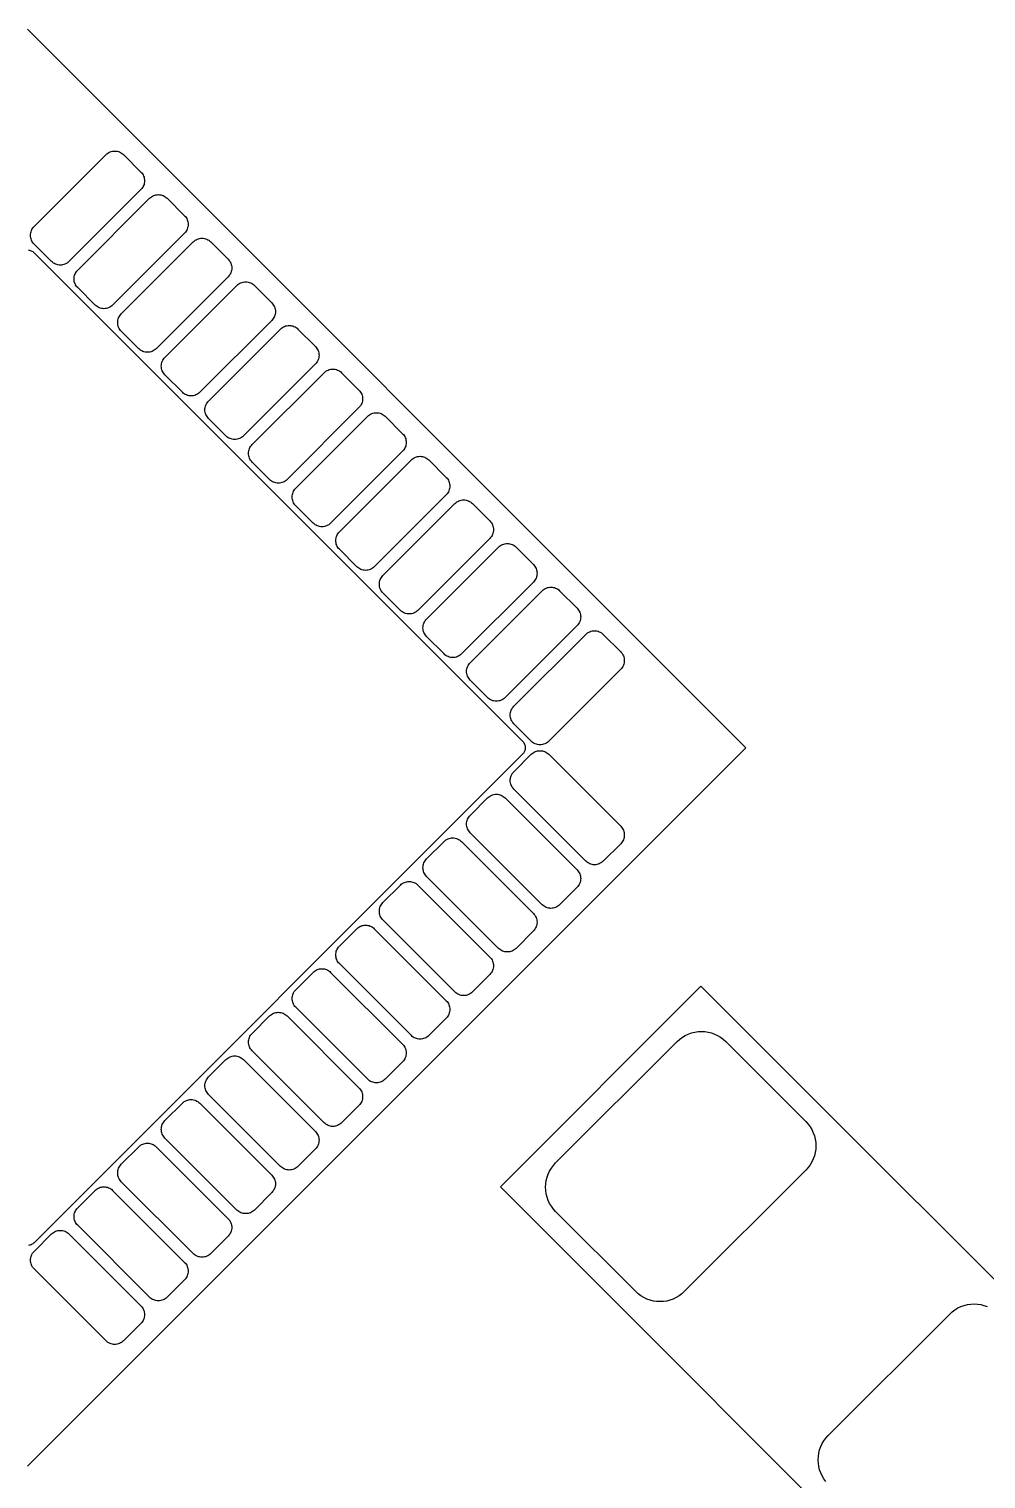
# Model space of a CAD drawing. Extents: x 0 to 143, y 0 to 190.
# Drawn here: x 75.89 to 83.64, y 136.24 to 148 of the extents above; entities that cross this region are included whole.
import ezdxf

# ---------------------------------------------------------------- set-up
doc = ezdxf.new("R2010")
doc.units = 0

msp = doc.modelspace()

# ---------------------------------------------------------------- linework, layer by layer
at = {"layer": 'Layer 1', "color": 7}
for points in [[(81.6991, 142.17102), (75.87488, 147.99778)], [(75.87488, 136.3468), (81.6991, 142.17102)], [(79.70774, 138.61248), (81.33334, 140.23808)], [(81.33334, 140.23808), (84.84108, 136.73288)], [(83.21294, 135.10474), (79.70774, 138.61248)]]:
    msp.add_lwpolyline(points, dxfattribs=at)
at = {"layer": 'Layer 1', "color": 16}
for points in [[(76.591922, 147.008196), (76.601574, 147.006672), (76.611226, 147.004386), (76.62037, 147.001084), (76.62926, 146.996766), (76.637642, 146.991686), (76.645516, 146.985844), (76.652882, 146.97924), (76.79436, 146.838016), (76.80071, 146.83065), (76.806552, 146.822776), (76.811632, 146.814394), (76.81595, 146.805504), (76.819252, 146.796106), (76.821538, 146.786708), (76.823062, 146.777056), (76.82357, 146.76715), (76.823062, 146.757498), (76.821538, 146.747592), (76.819252, 146.738194), (76.81595, 146.72905), (76.811632, 146.72016), (76.806552, 146.711524), (76.80071, 146.70365), (76.79436, 146.696538), (76.210922, 146.1131), (76.203556, 146.106496), (76.195682, 146.100654), (76.1873, 146.095574), (76.17841, 146.09151), (76.169266, 146.088208), (76.159614, 146.085668), (76.149962, 146.084398), (76.140056, 146.08389), (76.130404, 146.084398), (76.120752, 146.085668), (76.1111, 146.088208), (76.101956, 146.09151), (76.093066, 146.095574), (76.084684, 146.100654), (76.07681, 146.106496), (76.069444, 146.1131), (75.927966, 146.254578), (75.921362, 146.26169), (75.91552, 146.269818), (75.91044, 146.2782), (75.906376, 146.28709), (75.903074, 146.296234), (75.900788, 146.305632), (75.899264, 146.315538), (75.898756, 146.32519), (75.899264, 146.335096), (75.900788, 146.344748), (75.903074, 146.3544), (75.906376, 146.363544), (75.91044, 146.372434), (75.91552, 146.380816), (75.921362, 146.38869), (75.927966, 146.396056), (76.511404, 146.97924), (76.51877, 146.985844), (76.526644, 146.991686), (76.535026, 146.996766), (76.543916, 147.001084), (76.55306, 147.004386), (76.562712, 147.006672), (76.572364, 147.008196), (76.582016, 147.008704), (76.591922, 147.008196)], [(76.94549, 146.654628), (76.955142, 146.653104), (76.964794, 146.650818), (76.973938, 146.647516), (76.982828, 146.643198), (76.99121, 146.638118), (76.999084, 146.632276), (77.00645, 146.625672), (77.147674, 146.484448), (77.154278, 146.477082), (77.16012, 146.469208), (77.1652, 146.460826), (77.169518, 146.451936), (77.17282, 146.442792), (77.175106, 146.43314), (77.17663, 146.423488), (77.177138, 146.413582), (77.17663, 146.40393), (77.175106, 146.394024), (77.17282, 146.384626), (77.169518, 146.375482), (77.1652, 146.366592), (77.16012, 146.35821), (77.154278, 146.350082), (77.147674, 146.34297), (76.56449, 145.759532), (76.557124, 145.752928), (76.54925, 145.747086), (76.540868, 145.742006), (76.531978, 145.737942), (76.522834, 145.73464), (76.513182, 145.7321), (76.50353, 145.73083), (76.493624, 145.730322), (76.483972, 145.73083), (76.47432, 145.7321), (76.464668, 145.73464), (76.455524, 145.737942), (76.446634, 145.742006), (76.438252, 145.747086), (76.430378, 145.752928), (76.423012, 145.759532), (76.281534, 145.90101), (76.27493, 145.908376), (76.269088, 145.91625), (76.264008, 145.924632), (76.259944, 145.933522), (76.256642, 145.942666), (76.254102, 145.952064), (76.252832, 145.96197), (76.252324, 145.971622), (76.252832, 145.981528), (76.254102, 145.99118), (76.256642, 146.000832), (76.259944, 146.009976), (76.264008, 146.018866), (76.269088, 146.027248), (76.27493, 146.035122), (76.281534, 146.042488), (76.864972, 146.625672), (76.872338, 146.632276), (76.880212, 146.638118), (76.888594, 146.643198), (76.897484, 146.647516), (76.906628, 146.650818), (76.916026, 146.653104), (76.925932, 146.654628), (76.935584, 146.655136), (76.94549, 146.654628)], [(77.299058, 146.30106), (77.30871, 146.299536), (77.318362, 146.29725), (77.327506, 146.293948), (77.336396, 146.28963), (77.344778, 146.28455), (77.352652, 146.278708), (77.360018, 146.272104), (77.501242, 146.13088), (77.507846, 146.123514), (77.513688, 146.11564), (77.518768, 146.107258), (77.523086, 146.098368), (77.526388, 146.089224), (77.528674, 146.079572), (77.530198, 146.06992), (77.530706, 146.060014), (77.530198, 146.050362), (77.528674, 146.040456), (77.526388, 146.031058), (77.523086, 146.021914), (77.518768, 146.013024), (77.513688, 146.004642), (77.507846, 145.996768), (77.501242, 145.989402), (76.918058, 145.405964), (76.910692, 145.39936), (76.902818, 145.393518), (76.894436, 145.388438), (76.885546, 145.384374), (76.876402, 145.381072), (76.86675, 145.378532), (76.857098, 145.377262), (76.847192, 145.376754), (76.83754, 145.377262), (76.827888, 145.378532), (76.818236, 145.381072), (76.809092, 145.384374), (76.800202, 145.388438), (76.79182, 145.393518), (76.783946, 145.39936), (76.77658, 145.405964), (76.635102, 145.547442), (76.628498, 145.554808), (76.622656, 145.562682), (76.617576, 145.571064), (76.613512, 145.579954), (76.61021, 145.589098), (76.60767, 145.59875), (76.6064, 145.608402), (76.605892, 145.618054), (76.6064, 145.62796), (76.60767, 145.637612), (76.61021, 145.647264), (76.613512, 145.656408), (76.617576, 145.665298), (76.622656, 145.67368), (76.628498, 145.681554), (76.635102, 145.68892), (77.21854, 146.272104), (77.225652, 146.278708), (77.23378, 146.28455), (77.242162, 146.28963), (77.251052, 146.293948), (77.260196, 146.29725), (77.269594, 146.299536), (77.2795, 146.30106), (77.289152, 146.301568), (77.299058, 146.30106)], [(77.652626, 145.947492), (77.662278, 145.945968), (77.671676, 145.943682), (77.681074, 145.94038), (77.689964, 145.936062), (77.698346, 145.930982), (77.70622, 145.92514), (77.713586, 145.91879), (77.85481, 145.777312), (77.861414, 145.769946), (77.867256, 145.762072), (77.872336, 145.75369), (77.876654, 145.7448), (77.879956, 145.735656), (77.882242, 145.726004), (77.883766, 145.716352), (77.884274, 145.706446), (77.883766, 145.696794), (77.882242, 145.687142), (77.879956, 145.67749), (77.876654, 145.668346), (77.872336, 145.659456), (77.867256, 145.651074), (77.861414, 145.6432), (77.85481, 145.635834), (77.271626, 145.052396), (77.26426, 145.045792), (77.256386, 145.03995), (77.248004, 145.03487), (77.239114, 145.030806), (77.22997, 145.027504), (77.220318, 145.025218), (77.210666, 145.023694), (77.20076, 145.023186), (77.191108, 145.023694), (77.181202, 145.025218), (77.171804, 145.027504), (77.16266, 145.030806), (77.15377, 145.03487), (77.145388, 145.03995), (77.13726, 145.045792), (77.130148, 145.052396), (76.98867, 145.193874), (76.982066, 145.20124), (76.976224, 145.209114), (76.971144, 145.217496), (76.96708, 145.226386), (76.963778, 145.23553), (76.961238, 145.245182), (76.959968, 145.254834), (76.95946, 145.264486), (76.959968, 145.274392), (76.961238, 145.284044), (76.963778, 145.293696), (76.96708, 145.30284), (76.971144, 145.31173), (76.976224, 145.320112), (76.982066, 145.327986), (76.98867, 145.335352), (77.572108, 145.91879), (77.57922, 145.92514), (77.587094, 145.930982), (77.59573, 145.936062), (77.60462, 145.94038), (77.613764, 145.943682), (77.623162, 145.945968), (77.633068, 145.947492), (77.64272, 145.948), (77.652626, 145.947492)], [(78.006194, 145.593924), (78.015846, 145.5924), (78.025244, 145.590114), (78.034642, 145.586812), (78.043532, 145.582494), (78.051914, 145.577668), (78.059788, 145.571826), (78.067154, 145.565222), (78.208378, 145.423744), (78.214982, 145.416378), (78.220824, 145.408504), (78.225904, 145.400122), (78.230222, 145.391232), (78.233524, 145.382088), (78.23581, 145.372436), (78.237334, 145.362784), (78.237842, 145.352878), (78.237334, 145.343226), (78.23581, 145.333574), (78.233524, 145.323922), (78.230222, 145.314778), (78.225904, 145.305888), (78.220824, 145.297506), (78.214982, 145.289632), (78.208378, 145.282266), (77.625194, 144.698828), (77.617828, 144.692224), (77.609954, 144.686382), (77.601572, 144.681302), (77.592682, 144.677238), (77.583284, 144.673936), (77.573886, 144.67165), (77.564234, 144.670126), (77.554328, 144.669618), (77.544676, 144.670126), (77.53477, 144.67165), (77.525372, 144.673936), (77.516228, 144.677238), (77.507338, 144.681302), (77.498702, 144.686382), (77.490828, 144.692224), (77.483716, 144.698828), (77.342238, 144.840306), (77.335634, 144.847672), (77.329792, 144.855546), (77.324712, 144.863928), (77.320648, 144.872818), (77.317346, 144.881962), (77.314806, 144.891614), (77.313536, 144.901266), (77.313028, 144.910918), (77.313536, 144.920824), (77.314806, 144.930476), (77.317346, 144.940128), (77.320648, 144.949272), (77.324712, 144.958162), (77.329792, 144.966544), (77.335634, 144.974418), (77.342238, 144.981784), (77.925676, 145.565222), (77.932788, 145.571826), (77.940662, 145.577668), (77.949298, 145.582494), (77.957934, 145.586812), (77.967332, 145.590114), (77.97673, 145.5924), (77.986636, 145.593924), (77.996288, 145.594432), (78.006194, 145.593924)], [(78.359762, 145.240356), (78.369414, 145.238832), (78.378812, 145.236546), (78.38821, 145.233244), (78.3971, 145.228926), (78.405482, 145.2241), (78.413356, 145.218258), (78.420468, 145.211654), (78.561946, 145.070176), (78.56855, 145.06281), (78.574392, 145.054936), (78.579472, 145.046554), (78.58379, 145.037664), (78.587092, 145.02852), (78.589378, 145.018868), (78.590902, 145.009216), (78.59141, 144.99931), (78.590902, 144.989658), (78.589378, 144.980006), (78.587092, 144.970354), (78.58379, 144.96121), (78.579472, 144.95232), (78.574392, 144.943938), (78.56855, 144.936064), (78.561946, 144.928698), (77.978762, 144.34526), (77.971396, 144.338656), (77.963522, 144.332814), (77.95514, 144.327988), (77.94625, 144.32367), (77.936852, 144.320368), (77.927454, 144.318082), (77.917802, 144.316558), (77.907896, 144.31605), (77.898244, 144.316558), (77.888338, 144.318082), (77.87894, 144.320368), (77.869542, 144.32367), (77.860906, 144.327988), (77.85227, 144.332814), (77.844396, 144.338656), (77.837284, 144.34526), (77.695806, 144.486738), (77.689202, 144.494104), (77.68336, 144.501978), (77.67828, 144.51036), (77.674216, 144.51925), (77.670914, 144.528394), (77.668374, 144.538046), (77.667104, 144.547698), (77.666596, 144.557604), (77.667104, 144.567256), (77.668374, 144.576908), (77.670914, 144.58656), (77.674216, 144.595704), (77.67828, 144.604594), (77.68336, 144.612976), (77.689202, 144.62085), (77.695806, 144.628216), (78.279244, 145.211654), (78.286356, 145.218258), (78.29423, 145.2241), (78.302612, 145.228926), (78.311502, 145.233244), (78.3209, 145.236546), (78.330298, 145.238832), (78.33995, 145.240356), (78.349856, 145.240864), (78.359762, 145.240356)], [(78.71333, 144.886788), (78.722982, 144.885264), (78.73238, 144.882978), (78.741778, 144.879676), (78.750668, 144.875612), (78.75905, 144.870532), (78.766924, 144.86469), (78.774036, 144.858086), (78.915514, 144.716608), (78.922118, 144.709242), (78.92796, 144.701368), (78.93304, 144.692986), (78.937358, 144.684096), (78.94066, 144.674952), (78.942946, 144.6653), (78.94447, 144.655648), (78.944724, 144.645996), (78.94447, 144.63609), (78.942946, 144.626438), (78.94066, 144.616786), (78.937358, 144.607642), (78.93304, 144.598752), (78.92796, 144.59037), (78.922118, 144.582496), (78.915514, 144.57513), (78.332076, 143.991692), (78.324964, 143.985088), (78.31709, 143.979246), (78.308708, 143.97442), (78.299818, 143.970102), (78.29042, 143.9668), (78.281022, 143.964514), (78.27137, 143.96299), (78.261464, 143.962482), (78.251558, 143.96299), (78.241906, 143.964514), (78.232508, 143.9668), (78.22311, 143.970102), (78.21422, 143.97442), (78.205838, 143.979246), (78.197964, 143.985088), (78.190852, 143.991692), (78.049374, 144.13317), (78.04277, 144.140536), (78.036928, 144.14841), (78.031848, 144.156792), (78.027784, 144.165682), (78.024482, 144.174826), (78.021942, 144.184478), (78.020672, 144.19413), (78.020164, 144.204036), (78.020672, 144.213688), (78.021942, 144.22334), (78.024482, 144.232992), (78.027784, 144.242136), (78.031848, 144.251026), (78.036928, 144.259408), (78.04277, 144.267282), (78.049374, 144.274648), (78.632812, 144.858086), (78.639924, 144.86469), (78.647798, 144.870532), (78.65618, 144.875612), (78.66507, 144.879676), (78.674468, 144.882978), (78.683866, 144.885264), (78.693518, 144.886788), (78.703424, 144.887296), (78.71333, 144.886788)], [(79.066898, 144.53322), (79.07655, 144.531696), (79.085948, 144.52941), (79.095346, 144.526108), (79.104236, 144.522044), (79.112618, 144.516964), (79.120492, 144.511122), (79.127604, 144.504518), (79.269082, 144.36304), (79.275686, 144.355674), (79.281528, 144.3478), (79.286608, 144.339418), (79.290672, 144.330528), (79.293974, 144.321384), (79.296514, 144.311732), (79.298038, 144.30208), (79.298292, 144.292428), (79.298038, 144.282522), (79.296514, 144.27287), (79.293974, 144.263218), (79.290672, 144.254074), (79.286608, 144.245184), (79.281528, 144.236802), (79.275686, 144.228928), (79.269082, 144.221562), (78.685644, 143.638124), (78.678532, 143.631774), (78.670658, 143.625932), (78.662276, 143.620852), (78.653386, 143.616534), (78.643988, 143.613232), (78.63459, 143.610946), (78.624938, 143.609422), (78.615032, 143.608914), (78.605126, 143.609422), (78.595474, 143.610946), (78.586076, 143.613232), (78.576678, 143.616534), (78.567788, 143.620852), (78.559406, 143.625932), (78.551532, 143.631774), (78.54442, 143.638124), (78.402942, 143.779602), (78.396338, 143.786968), (78.390496, 143.794842), (78.385416, 143.803224), (78.381352, 143.812114), (78.37805, 143.821258), (78.37551, 143.83091), (78.373986, 143.840562), (78.373732, 143.850468), (78.373986, 143.86012), (78.37551, 143.869772), (78.37805, 143.879424), (78.381352, 143.888568), (78.385416, 143.897458), (78.390496, 143.90584), (78.396338, 143.913714), (78.402942, 143.92108), (78.98638, 144.504518), (78.993492, 144.511122), (79.001366, 144.516964), (79.009748, 144.522044), (79.018638, 144.526108), (79.028036, 144.52941), (79.037434, 144.531696), (79.047086, 144.53322), (79.056992, 144.533728), (79.066898, 144.53322)], [(79.420212, 144.179652), (79.430118, 144.178382), (79.439516, 144.175842), (79.448914, 144.17254), (79.45755, 144.168476), (79.466186, 144.163396), (79.47406, 144.157554), (79.481172, 144.15095), (79.62265, 144.009472), (79.629254, 144.002106), (79.635096, 143.994232), (79.640176, 143.98585), (79.64424, 143.97696), (79.647542, 143.967816), (79.650082, 143.958164), (79.651352, 143.948512), (79.65186, 143.93886), (79.651352, 143.928954), (79.650082, 143.919302), (79.647542, 143.90965), (79.64424, 143.900506), (79.640176, 143.891616), (79.635096, 143.883234), (79.629254, 143.87536), (79.62265, 143.867994), (79.039212, 143.28481), (79.0321, 143.278206), (79.024226, 143.272364), (79.015844, 143.267284), (79.006954, 143.262966), (78.997556, 143.259664), (78.988158, 143.257378), (78.978506, 143.255854), (78.9686, 143.255346), (78.958694, 143.255854), (78.949042, 143.257378), (78.939644, 143.259664), (78.930246, 143.262966), (78.921356, 143.267284), (78.912974, 143.272364), (78.9051, 143.278206), (78.897988, 143.28481), (78.75651, 143.426034), (78.749906, 143.4334), (78.744064, 143.441274), (78.738984, 143.449656), (78.734666, 143.458546), (78.731364, 143.46769), (78.729078, 143.477342), (78.727554, 143.486994), (78.727046, 143.4969), (78.727554, 143.506552), (78.729078, 143.516458), (78.731364, 143.525856), (78.734666, 143.535), (78.738984, 143.54389), (78.744064, 143.552272), (78.749906, 143.560146), (78.75651, 143.567512), (79.339948, 144.15095), (79.34706, 144.157554), (79.354934, 144.163396), (79.363316, 144.168476), (79.372206, 144.17254), (79.381604, 144.175842), (79.391002, 144.178382), (79.400654, 144.179652), (79.41056, 144.18016), (79.420212, 144.179652)], [(79.77378, 143.826084), (79.783686, 143.824814), (79.793084, 143.822274), (79.802482, 143.818972), (79.811118, 143.814908), (79.819754, 143.809828), (79.827628, 143.803986), (79.83474, 143.797382), (79.976218, 143.655904), (79.982822, 143.648538), (79.988664, 143.640664), (79.993744, 143.632282), (79.997808, 143.623392), (80.00111, 143.614248), (80.00365, 143.60485), (80.00492, 143.594944), (80.005428, 143.585292), (80.00492, 143.575386), (80.00365, 143.565734), (80.00111, 143.556082), (79.997808, 143.546938), (79.993744, 143.538048), (79.988664, 143.529666), (79.982822, 143.521792), (79.976218, 143.514426), (79.39278, 142.931242), (79.385668, 142.924638), (79.377794, 142.918796), (79.369412, 142.913716), (79.360522, 142.909398), (79.351124, 142.906096), (79.341726, 142.90381), (79.332074, 142.902286), (79.322168, 142.901778), (79.312262, 142.902286), (79.30261, 142.90381), (79.293212, 142.906096), (79.283814, 142.909398), (79.274924, 142.913716), (79.266542, 142.918796), (79.258668, 142.924638), (79.251556, 142.931242), (79.110078, 143.072466), (79.103474, 143.079832), (79.097632, 143.087706), (79.092552, 143.096088), (79.088234, 143.104978), (79.084932, 143.114122), (79.082646, 143.123774), (79.081122, 143.133426), (79.080614, 143.143332), (79.081122, 143.152984), (79.082646, 143.16289), (79.084932, 143.172288), (79.088234, 143.181432), (79.092552, 143.190322), (79.097632, 143.198704), (79.103474, 143.206832), (79.110078, 143.213944), (79.693262, 143.797382), (79.700628, 143.803986), (79.708502, 143.809828), (79.716884, 143.814908), (79.725774, 143.818972), (79.735172, 143.822274), (79.74457, 143.824814), (79.754222, 143.826084), (79.764128, 143.826592), (79.77378, 143.826084)], [(80.127348, 143.472516), (80.137254, 143.471246), (80.146652, 143.468706), (80.155796, 143.465404), (80.164686, 143.46134), (80.173322, 143.45626), (80.181196, 143.450418), (80.188308, 143.443814), (80.329786, 143.302336), (80.33639, 143.295224), (80.342232, 143.287096), (80.347312, 143.278714), (80.351376, 143.269824), (80.354678, 143.26068), (80.357218, 143.251282), (80.358488, 143.241376), (80.358996, 143.231724), (80.358488, 143.221818), (80.357218, 143.212166), (80.354678, 143.202514), (80.351376, 143.19337), (80.347312, 143.18448), (80.342232, 143.176098), (80.33639, 143.168224), (80.329786, 143.160858), (79.746348, 142.577674), (79.739236, 142.57107), (79.731362, 142.565228), (79.722726, 142.560148), (79.71409, 142.55583), (79.704692, 142.552528), (79.695294, 142.550242), (79.685388, 142.548718), (79.675736, 142.54821), (79.66583, 142.548718), (79.656178, 142.550242), (79.64678, 142.552528), (79.637382, 142.55583), (79.628492, 142.560148), (79.62011, 142.565228), (79.612236, 142.57107), (79.60487, 142.577674), (79.463646, 142.718898), (79.457042, 142.726264), (79.4512, 142.734138), (79.44612, 142.74252), (79.441802, 142.75141), (79.4385, 142.760808), (79.436214, 142.770206), (79.43469, 142.779858), (79.434182, 142.789764), (79.43469, 142.799416), (79.436214, 142.809322), (79.4385, 142.81872), (79.441802, 142.827864), (79.44612, 142.836754), (79.4512, 142.84539), (79.457042, 142.853264), (79.463646, 142.860376), (80.04683, 143.443814), (80.054196, 143.450418), (80.06207, 143.45626), (80.070452, 143.46134), (80.079342, 143.465404), (80.08874, 143.468706), (80.098138, 143.471246), (80.10779, 143.472516), (80.117696, 143.473024), (80.127348, 143.472516)], [(80.480916, 143.118948), (80.490822, 143.117678), (80.50022, 143.115138), (80.509364, 143.111836), (80.518254, 143.107772), (80.526636, 143.102692), (80.53451, 143.09685), (80.541876, 143.090246), (80.683354, 142.948768), (80.689958, 142.941656), (80.6958, 142.933782), (80.70088, 142.925146), (80.704944, 142.916256), (80.708246, 142.907112), (80.710786, 142.897714), (80.712056, 142.887808), (80.712564, 142.878156), (80.712056, 142.86825), (80.710786, 142.858598), (80.708246, 142.8492), (80.704944, 142.839802), (80.70088, 142.830912), (80.6958, 142.82253), (80.689958, 142.814656), (80.683354, 142.80729), (80.099916, 142.224106), (80.092804, 142.217502), (80.08493, 142.21166), (80.076294, 142.20658), (80.067404, 142.202262), (80.05826, 142.19896), (80.048862, 142.196674), (80.038956, 142.19515), (80.029304, 142.194642), (80.019398, 142.19515), (80.009746, 142.196674), (80.000348, 142.19896), (79.99095, 142.202262), (79.98206, 142.20658), (79.973678, 142.21166), (79.965804, 142.217502), (79.958438, 142.224106), (79.817214, 142.36533), (79.81061, 142.372696), (79.804768, 142.38057), (79.799688, 142.388952), (79.79537, 142.397842), (79.792068, 142.40724), (79.789782, 142.416638), (79.788258, 142.42629), (79.78775, 142.436196), (79.788258, 142.445848), (79.789782, 142.455754), (79.792068, 142.465152), (79.79537, 142.47455), (79.799688, 142.483186), (79.804768, 142.491822), (79.81061, 142.499696), (79.817214, 142.506808), (80.400398, 143.090246), (80.407764, 143.09685), (80.415638, 143.102692), (80.42402, 143.107772), (80.43291, 143.111836), (80.442054, 143.115138), (80.451706, 143.117678), (80.461358, 143.118948), (80.471264, 143.119456), (80.480916, 143.118948)], [(80.038956, 142.14689), (80.048862, 142.145366), (80.05826, 142.142826), (80.067404, 142.139524), (80.076294, 142.13546), (80.08493, 142.13038), (80.092804, 142.124538), (80.099916, 142.117934), (80.683354, 141.534496), (80.689958, 141.527384), (80.6958, 141.51951), (80.70088, 141.511128), (80.704944, 141.502238), (80.708246, 141.49284), (80.710786, 141.483442), (80.712056, 141.47379), (80.712564, 141.463884), (80.712056, 141.453978), (80.710786, 141.444326), (80.708246, 141.434928), (80.704944, 141.42553), (80.70088, 141.41664), (80.6958, 141.408258), (80.689958, 141.400384), (80.683354, 141.393272), (80.541876, 141.251794), (80.53451, 141.24519), (80.526636, 141.239348), (80.518254, 141.234268), (80.509364, 141.230204), (80.50022, 141.226902), (80.490822, 141.224362), (80.480916, 141.222838), (80.471264, 141.222584), (80.461358, 141.222838), (80.451706, 141.224362), (80.442054, 141.226902), (80.43291, 141.230204), (80.42402, 141.234268), (80.415638, 141.239348), (80.407764, 141.24519), (80.400398, 141.251794), (79.817214, 141.835232), (79.81061, 141.842344), (79.804768, 141.850218), (79.799688, 141.8586), (79.79537, 141.86749), (79.792068, 141.876888), (79.789782, 141.886286), (79.788258, 141.895938), (79.78775, 141.905844), (79.788258, 141.91575), (79.789782, 141.925402), (79.792068, 141.9348), (79.79537, 141.944198), (79.799688, 141.953088), (79.804768, 141.96147), (79.81061, 141.969344), (79.817214, 141.976456), (79.958438, 142.117934), (79.965804, 142.124538), (79.973678, 142.13038), (79.98206, 142.13546), (79.99095, 142.139524), (80.000348, 142.142826), (80.009746, 142.145366), (80.019398, 142.14689), (80.029304, 142.147144), (80.038956, 142.14689)], [(79.685388, 141.793322), (79.695294, 141.791798), (79.704692, 141.789512), (79.71409, 141.78621), (79.722726, 141.781892), (79.731362, 141.776812), (79.739236, 141.77097), (79.746348, 141.764366), (80.329786, 141.180928), (80.33639, 141.173816), (80.342232, 141.165942), (80.347312, 141.15756), (80.351376, 141.14867), (80.354678, 141.139272), (80.357218, 141.129874), (80.358488, 141.120222), (80.358996, 141.110316), (80.358488, 141.100664), (80.357218, 141.090758), (80.354678, 141.08136), (80.351376, 141.071962), (80.347312, 141.063326), (80.342232, 141.05469), (80.33639, 141.046816), (80.329786, 141.039704), (80.188308, 140.898226), (80.181196, 140.891622), (80.173322, 140.88578), (80.164686, 140.8807), (80.155796, 140.876636), (80.146652, 140.873334), (80.137254, 140.870794), (80.127348, 140.869524), (80.117696, 140.869016), (80.10779, 140.869524), (80.098138, 140.870794), (80.08874, 140.873334), (80.079342, 140.876636), (80.070452, 140.8807), (80.06207, 140.88578), (80.054196, 140.891622), (80.04683, 140.898226), (79.463646, 141.481664), (79.457042, 141.488776), (79.4512, 141.49665), (79.44612, 141.505032), (79.441802, 141.513922), (79.4385, 141.52332), (79.436214, 141.532718), (79.43469, 141.54237), (79.434182, 141.552276), (79.43469, 141.562182), (79.436214, 141.571834), (79.4385, 141.581232), (79.441802, 141.59063), (79.44612, 141.59952), (79.4512, 141.607902), (79.457042, 141.615776), (79.463646, 141.622888), (79.60487, 141.764366), (79.612236, 141.77097), (79.62011, 141.776812), (79.628492, 141.781892), (79.637382, 141.78621), (79.64678, 141.789512), (79.656178, 141.791798), (79.66583, 141.793322), (79.675736, 141.79383), (79.685388, 141.793322)], [(79.332074, 141.439754), (79.341726, 141.43823), (79.351124, 141.435944), (79.360522, 141.432642), (79.369412, 141.428324), (79.377794, 141.423244), (79.385668, 141.417402), (79.39278, 141.410798), (79.976218, 140.827614), (79.982822, 140.820248), (79.988664, 140.812374), (79.993744, 140.803992), (79.997808, 140.795102), (80.00111, 140.785704), (80.00365, 140.776306), (80.00492, 140.766654), (80.005428, 140.756748), (80.00492, 140.747096), (80.00365, 140.73719), (80.00111, 140.727792), (79.997808, 140.718394), (79.993744, 140.709758), (79.988664, 140.701122), (79.982822, 140.693248), (79.976218, 140.686136), (79.83474, 140.544658), (79.827628, 140.538054), (79.819754, 140.532212), (79.811118, 140.527132), (79.802482, 140.523068), (79.793084, 140.519766), (79.783686, 140.517226), (79.77378, 140.515956), (79.764128, 140.515448), (79.754222, 140.515956), (79.74457, 140.517226), (79.735172, 140.519766), (79.725774, 140.523068), (79.716884, 140.527132), (79.708502, 140.532212), (79.700628, 140.538054), (79.693262, 140.544658), (79.110078, 141.128096), (79.103474, 141.135208), (79.097632, 141.143082), (79.092552, 141.151464), (79.088234, 141.160354), (79.084932, 141.169752), (79.082646, 141.17915), (79.081122, 141.188802), (79.080614, 141.198708), (79.081122, 141.208614), (79.082646, 141.218266), (79.084932, 141.227664), (79.088234, 141.237062), (79.092552, 141.245952), (79.097632, 141.254334), (79.103474, 141.262208), (79.110078, 141.26932), (79.251556, 141.410798), (79.258668, 141.417402), (79.266542, 141.423244), (79.274924, 141.428324), (79.283814, 141.432642), (79.293212, 141.435944), (79.30261, 141.43823), (79.312262, 141.439754), (79.322168, 141.440262), (79.332074, 141.439754)], [(78.978506, 141.086186), (78.988158, 141.084662), (78.997556, 141.082376), (79.006954, 141.079074), (79.015844, 141.074756), (79.024226, 141.069676), (79.0321, 141.063834), (79.039212, 141.05723), (79.62265, 140.474046), (79.629254, 140.46668), (79.635096, 140.458806), (79.640176, 140.450424), (79.64424, 140.441534), (79.647542, 140.432136), (79.650082, 140.422738), (79.651352, 140.413086), (79.65186, 140.40318), (79.651352, 140.393528), (79.650082, 140.383622), (79.647542, 140.374224), (79.64424, 140.36508), (79.640176, 140.35619), (79.635096, 140.347554), (79.629254, 140.33968), (79.62265, 140.332568), (79.481172, 140.19109), (79.47406, 140.184486), (79.466186, 140.178644), (79.45755, 140.173564), (79.448914, 140.1695), (79.439516, 140.166198), (79.430118, 140.163658), (79.420212, 140.162388), (79.41056, 140.16188), (79.400654, 140.162388), (79.391002, 140.163658), (79.381604, 140.166198), (79.372206, 140.1695), (79.363316, 140.173564), (79.354934, 140.178644), (79.34706, 140.184486), (79.339948, 140.19109), (78.75651, 140.774528), (78.749906, 140.78164), (78.744064, 140.789514), (78.738984, 140.79815), (78.734666, 140.806786), (78.731364, 140.816184), (78.729078, 140.825582), (78.727554, 140.835488), (78.727046, 140.84514), (78.727554, 140.855046), (78.729078, 140.864698), (78.731364, 140.874096), (78.734666, 140.883494), (78.738984, 140.892384), (78.744064, 140.900766), (78.749906, 140.90864), (78.75651, 140.916006), (78.897988, 141.05723), (78.9051, 141.063834), (78.912974, 141.069676), (78.921356, 141.074756), (78.930246, 141.079074), (78.939644, 141.082376), (78.949042, 141.084662), (78.958694, 141.086186), (78.9686, 141.086694), (78.978506, 141.086186)], [(78.624938, 140.732618), (78.63459, 140.731094), (78.643988, 140.728808), (78.653386, 140.725506), (78.662276, 140.721188), (78.670658, 140.716108), (78.678532, 140.710266), (78.685644, 140.703662), (79.269082, 140.120478), (79.275686, 140.113112), (79.281528, 140.105238), (79.286608, 140.096856), (79.290672, 140.087966), (79.293974, 140.078822), (79.296514, 140.06917), (79.298038, 140.059518), (79.298292, 140.049612), (79.298038, 140.03996), (79.296514, 140.030054), (79.293974, 140.020656), (79.290672, 140.011512), (79.286608, 140.002622), (79.281528, 139.99424), (79.275686, 139.986366), (79.269082, 139.979), (79.127604, 139.837522), (79.120492, 139.830918), (79.112618, 139.825076), (79.104236, 139.819996), (79.095346, 139.815932), (79.085948, 139.81263), (79.07655, 139.81009), (79.066898, 139.80882), (79.056992, 139.808312), (79.047086, 139.80882), (79.037434, 139.81009), (79.028036, 139.81263), (79.018638, 139.815932), (79.009748, 139.819996), (79.001366, 139.825076), (78.993492, 139.830918), (78.98638, 139.837522), (78.402942, 140.42096), (78.396338, 140.428072), (78.390496, 140.435946), (78.385416, 140.444582), (78.381352, 140.453472), (78.37805, 140.462616), (78.37551, 140.472014), (78.373986, 140.48192), (78.373732, 140.491572), (78.373986, 140.501478), (78.37551, 140.51113), (78.37805, 140.520528), (78.381352, 140.529926), (78.385416, 140.538816), (78.390496, 140.547198), (78.396338, 140.555072), (78.402942, 140.562438), (78.54442, 140.703662), (78.551532, 140.710266), (78.559406, 140.716108), (78.567788, 140.721188), (78.576678, 140.725506), (78.586076, 140.728808), (78.595474, 140.731094), (78.605126, 140.732618), (78.615032, 140.733126), (78.624938, 140.732618)], [(78.27137, 140.37905), (78.281022, 140.377526), (78.29042, 140.37524), (78.299818, 140.371938), (78.308708, 140.36762), (78.31709, 140.36254), (78.324964, 140.356698), (78.332076, 140.350094), (78.915514, 139.76691), (78.922118, 139.759544), (78.92796, 139.75167), (78.93304, 139.743288), (78.937358, 139.734398), (78.94066, 139.725254), (78.942946, 139.715602), (78.94447, 139.70595), (78.944724, 139.696044), (78.94447, 139.686392), (78.942946, 139.67674), (78.94066, 139.667088), (78.937358, 139.657944), (78.93304, 139.649054), (78.92796, 139.640672), (78.922118, 139.632798), (78.915514, 139.625432), (78.774036, 139.483954), (78.766924, 139.47735), (78.75905, 139.471508), (78.750668, 139.466428), (78.741778, 139.462364), (78.73238, 139.459062), (78.722982, 139.456522), (78.71333, 139.455252), (78.703424, 139.454744), (78.693518, 139.455252), (78.683866, 139.456522), (78.674468, 139.459062), (78.66507, 139.462364), (78.65618, 139.466428), (78.647798, 139.471508), (78.639924, 139.47735), (78.632812, 139.483954), (78.049374, 140.067392), (78.04277, 140.074504), (78.036928, 140.082632), (78.031848, 140.091014), (78.027784, 140.099904), (78.024482, 140.109048), (78.021942, 140.118446), (78.020672, 140.128352), (78.020164, 140.138004), (78.020672, 140.14791), (78.021942, 140.157562), (78.024482, 140.167214), (78.027784, 140.176358), (78.031848, 140.185248), (78.036928, 140.19363), (78.04277, 140.201504), (78.049374, 140.20887), (78.190852, 140.350094), (78.197964, 140.356698), (78.205838, 140.36254), (78.21422, 140.36762), (78.22311, 140.371938), (78.232508, 140.37524), (78.241906, 140.377526), (78.251558, 140.37905), (78.261464, 140.379558), (78.27137, 140.37905)], [(77.917802, 140.025482), (77.927454, 140.023958), (77.936852, 140.021672), (77.94625, 140.01837), (77.95514, 140.014052), (77.963522, 140.008972), (77.971396, 140.00313), (77.978762, 139.996526), (78.561946, 139.413342), (78.56855, 139.405976), (78.574392, 139.398102), (78.579472, 139.38972), (78.58379, 139.38083), (78.587092, 139.371686), (78.589378, 139.362034), (78.590902, 139.352382), (78.59141, 139.342476), (78.590902, 139.332824), (78.589378, 139.323172), (78.587092, 139.31352), (78.58379, 139.304376), (78.579472, 139.295486), (78.574392, 139.287104), (78.56855, 139.27923), (78.561946, 139.271864), (78.420468, 139.130386), (78.413356, 139.123782), (78.405482, 139.11794), (78.3971, 139.11286), (78.38821, 139.108796), (78.378812, 139.105494), (78.369414, 139.102954), (78.359762, 139.101684), (78.349856, 139.101176), (78.33995, 139.101684), (78.330298, 139.102954), (78.3209, 139.105494), (78.311502, 139.108796), (78.302612, 139.11286), (78.29423, 139.11794), (78.286356, 139.123782), (78.279244, 139.130386), (77.695806, 139.713824), (77.689202, 139.72119), (77.68336, 139.729064), (77.67828, 139.737446), (77.674216, 139.746336), (77.670914, 139.75548), (77.668374, 139.765132), (77.667104, 139.774784), (77.666596, 139.784436), (77.667104, 139.794342), (77.668374, 139.803994), (77.670914, 139.813646), (77.674216, 139.82279), (77.67828, 139.83168), (77.68336, 139.840062), (77.689202, 139.847936), (77.695806, 139.855302), (77.837284, 139.996526), (77.844396, 140.00313), (77.85227, 140.008972), (77.860906, 140.014052), (77.869542, 140.01837), (77.87894, 140.021672), (77.888338, 140.023958), (77.898244, 140.025482), (77.907896, 140.02599), (77.917802, 140.025482)], [(81.365344, 139.870034), (81.392268, 139.866224), (81.418938, 139.85962), (81.444592, 139.850222), (81.46923, 139.838538), (81.492598, 139.824568), (81.514696, 139.808312), (81.534762, 139.790024), (82.18424, 139.140546), (82.202528, 139.120226), (82.218784, 139.098382), (82.233008, 139.075014), (82.244692, 139.050376), (82.253836, 139.024468), (82.26044, 138.998052), (82.264504, 138.971128), (82.265774, 138.943696), (82.264504, 138.916518), (82.26044, 138.889594), (82.253836, 138.862924), (82.244692, 138.83727), (82.233008, 138.812632), (82.218784, 138.789264), (82.202528, 138.767166), (82.18424, 138.7471), (81.198974, 137.761834), (81.178654, 137.743292), (81.15681, 137.727036), (81.133442, 137.713066), (81.108804, 137.701382), (81.082896, 137.692238), (81.05648, 137.685634), (81.029556, 137.68157), (81.002124, 137.6803), (80.974946, 137.68157), (80.948022, 137.685634), (80.921352, 137.692238), (80.895698, 137.701382), (80.87106, 137.713066), (80.847692, 137.727036), (80.825594, 137.743292), (80.805528, 137.761834), (80.15605, 138.411058), (80.137762, 138.431378), (80.121506, 138.453222), (80.107282, 138.476844), (80.095598, 138.501482), (80.086454, 138.527136), (80.07985, 138.553552), (80.075786, 138.58073), (80.074516, 138.607908), (80.075786, 138.635086), (80.07985, 138.662264), (80.086454, 138.68868), (80.095598, 138.714334), (80.107282, 138.739226), (80.121506, 138.762594), (80.137762, 138.784438), (80.15605, 138.804758), (81.141316, 139.790024), (81.161636, 139.808312), (81.18348, 139.824568), (81.206848, 139.838538), (81.231486, 139.850222), (81.257394, 139.85962), (81.28381, 139.866224), (81.310734, 139.870034), (81.338166, 139.871558), (81.365344, 139.870034)], [(77.564234, 139.671914), (77.573886, 139.67039), (77.583284, 139.668104), (77.592682, 139.664802), (77.601572, 139.660484), (77.609954, 139.655404), (77.617828, 139.649562), (77.625194, 139.643212), (78.208378, 139.059774), (78.214982, 139.052408), (78.220824, 139.044534), (78.225904, 139.036152), (78.230222, 139.027262), (78.233524, 139.018118), (78.23581, 139.008466), (78.237334, 138.998814), (78.237842, 138.988908), (78.237334, 138.979256), (78.23581, 138.969604), (78.233524, 138.959952), (78.230222, 138.950808), (78.225904, 138.941918), (78.220824, 138.933536), (78.214982, 138.925662), (78.208378, 138.918296), (78.067154, 138.776818), (78.059788, 138.770214), (78.051914, 138.764372), (78.043532, 138.759292), (78.034642, 138.755228), (78.025244, 138.751926), (78.015846, 138.74964), (78.006194, 138.748116), (77.996288, 138.747608), (77.986636, 138.748116), (77.97673, 138.74964), (77.967332, 138.751926), (77.957934, 138.755228), (77.949298, 138.759292), (77.940662, 138.764372), (77.932788, 138.770214), (77.925676, 138.776818), (77.342238, 139.360256), (77.335634, 139.367622), (77.329792, 139.375496), (77.324712, 139.383878), (77.320648, 139.392768), (77.317346, 139.401912), (77.314806, 139.411564), (77.313536, 139.421216), (77.313028, 139.430868), (77.313536, 139.440774), (77.314806, 139.450426), (77.317346, 139.460078), (77.320648, 139.469222), (77.324712, 139.478112), (77.329792, 139.486494), (77.335634, 139.494368), (77.342238, 139.501734), (77.483716, 139.643212), (77.490828, 139.649562), (77.498702, 139.655404), (77.507338, 139.660484), (77.516228, 139.664802), (77.525372, 139.668104), (77.53477, 139.67039), (77.544676, 139.671914), (77.554328, 139.672422), (77.564234, 139.671914)], [(77.210666, 139.318346), (77.220318, 139.316822), (77.22997, 139.314536), (77.239114, 139.311234), (77.248004, 139.306916), (77.256386, 139.30209), (77.26426, 139.296248), (77.271626, 139.289644), (77.85481, 138.706206), (77.861414, 138.69884), (77.867256, 138.690966), (77.872336, 138.682584), (77.876654, 138.673694), (77.879956, 138.66455), (77.882242, 138.654898), (77.883766, 138.645246), (77.884274, 138.63534), (77.883766, 138.625688), (77.882242, 138.616036), (77.879956, 138.606384), (77.876654, 138.59724), (77.872336, 138.58835), (77.867256, 138.579968), (77.861414, 138.572094), (77.85481, 138.564728), (77.713586, 138.42325), (77.70622, 138.416646), (77.698346, 138.410804), (77.689964, 138.405978), (77.681074, 138.40166), (77.671676, 138.398358), (77.662278, 138.396072), (77.652626, 138.394548), (77.64272, 138.39404), (77.633068, 138.394548), (77.623162, 138.396072), (77.613764, 138.398358), (77.60462, 138.40166), (77.59573, 138.405978), (77.587094, 138.410804), (77.57922, 138.416646), (77.572108, 138.42325), (76.98867, 139.006688), (76.982066, 139.014054), (76.976224, 139.021928), (76.971144, 139.03031), (76.96708, 139.0392), (76.963778, 139.048344), (76.961238, 139.057996), (76.959968, 139.067648), (76.95946, 139.0773), (76.959968, 139.087206), (76.961238, 139.096858), (76.963778, 139.10651), (76.96708, 139.115654), (76.971144, 139.124544), (76.976224, 139.132926), (76.982066, 139.1408), (76.98867, 139.148166), (77.130148, 139.289644), (77.13726, 139.296248), (77.145388, 139.30209), (77.15377, 139.306916), (77.16266, 139.311234), (77.171804, 139.314536), (77.181202, 139.316822), (77.191108, 139.318346), (77.20076, 139.318854), (77.210666, 139.318346)], [(76.857098, 138.964778), (76.86675, 138.963254), (76.876402, 138.960968), (76.885546, 138.957666), (76.894436, 138.953348), (76.902818, 138.948522), (76.910692, 138.94268), (76.918058, 138.936076), (77.501242, 138.352638), (77.507846, 138.345272), (77.513688, 138.337398), (77.518768, 138.329016), (77.523086, 138.320126), (77.526388, 138.310982), (77.528674, 138.30133), (77.530198, 138.291678), (77.530706, 138.282026), (77.530198, 138.27212), (77.528674, 138.262468), (77.526388, 138.252816), (77.523086, 138.243672), (77.518768, 138.234782), (77.513688, 138.2264), (77.507846, 138.218526), (77.501242, 138.21116), (77.360018, 138.069682), (77.352652, 138.063078), (77.344778, 138.057236), (77.336396, 138.05241), (77.327506, 138.048092), (77.318362, 138.04479), (77.30871, 138.042504), (77.299058, 138.04098), (77.289152, 138.040472), (77.2795, 138.04098), (77.269594, 138.042504), (77.260196, 138.04479), (77.251052, 138.048092), (77.242162, 138.05241), (77.23378, 138.057236), (77.225652, 138.063078), (77.21854, 138.069682), (76.635102, 138.65312), (76.628498, 138.660486), (76.622656, 138.66836), (76.617576, 138.676742), (76.613512, 138.685632), (76.61021, 138.694776), (76.60767, 138.704428), (76.6064, 138.71408), (76.605892, 138.723732), (76.6064, 138.733638), (76.60767, 138.74329), (76.61021, 138.752942), (76.613512, 138.762086), (76.617576, 138.770976), (76.622656, 138.779358), (76.628498, 138.787232), (76.635102, 138.794598), (76.77658, 138.936076), (76.783946, 138.94268), (76.79182, 138.948522), (76.800202, 138.953348), (76.809092, 138.957666), (76.818236, 138.960968), (76.827888, 138.963254), (76.83754, 138.964778), (76.847192, 138.965286), (76.857098, 138.964778)], [(76.50353, 138.61121), (76.513182, 138.609686), (76.522834, 138.6074), (76.531978, 138.604098), (76.540868, 138.600034), (76.54925, 138.594954), (76.557124, 138.589112), (76.56449, 138.582508), (77.147674, 137.99907), (77.154278, 137.991704), (77.16012, 137.98383), (77.1652, 137.975448), (77.169518, 137.966558), (77.17282, 137.957414), (77.175106, 137.947762), (77.17663, 137.93811), (77.177138, 137.928458), (77.17663, 137.918552), (77.175106, 137.9089), (77.17282, 137.899248), (77.169518, 137.890104), (77.1652, 137.881214), (77.16012, 137.872832), (77.154278, 137.864958), (77.147674, 137.857592), (77.00645, 137.716114), (76.999084, 137.70951), (76.99121, 137.703668), (76.982828, 137.698842), (76.973938, 137.694524), (76.964794, 137.691222), (76.955142, 137.688936), (76.94549, 137.687412), (76.935584, 137.686904), (76.925932, 137.687412), (76.916026, 137.688936), (76.906628, 137.691222), (76.897484, 137.694524), (76.888594, 137.698842), (76.880212, 137.703668), (76.872338, 137.70951), (76.864972, 137.716114), (76.281534, 138.299552), (76.27493, 138.306918), (76.269088, 138.314792), (76.264008, 138.323174), (76.259944, 138.332064), (76.256642, 138.341208), (76.254102, 138.35086), (76.252832, 138.360512), (76.252324, 138.370418), (76.252832, 138.38007), (76.254102, 138.389722), (76.256642, 138.399374), (76.259944, 138.408518), (76.264008, 138.417408), (76.269088, 138.42579), (76.27493, 138.433664), (76.281534, 138.44103), (76.423012, 138.582508), (76.430378, 138.589112), (76.438252, 138.594954), (76.446634, 138.600034), (76.455524, 138.604098), (76.464668, 138.6074), (76.47432, 138.609686), (76.483972, 138.61121), (76.493624, 138.611718), (76.50353, 138.61121)], [(76.149962, 138.257642), (76.159614, 138.256372), (76.169266, 138.253832), (76.17841, 138.25053), (76.1873, 138.246466), (76.195682, 138.241386), (76.203556, 138.235544), (76.210922, 138.22894), (76.79436, 137.645502), (76.80071, 137.638136), (76.806552, 137.630262), (76.811632, 137.62188), (76.81595, 137.61299), (76.819252, 137.603846), (76.821538, 137.594194), (76.823062, 137.584542), (76.82357, 137.57489), (76.823062, 137.564984), (76.821538, 137.555332), (76.819252, 137.54568), (76.81595, 137.536536), (76.811632, 137.527646), (76.806552, 137.519264), (76.80071, 137.51139), (76.79436, 137.504024), (76.652882, 137.3628), (76.645516, 137.356196), (76.637642, 137.350354), (76.62926, 137.345274), (76.62037, 137.340956), (76.611226, 137.337654), (76.601574, 137.335368), (76.591922, 137.333844), (76.582016, 137.333336), (76.572364, 137.333844), (76.562712, 137.335368), (76.55306, 137.337654), (76.543916, 137.340956), (76.535026, 137.345274), (76.526644, 137.350354), (76.51877, 137.356196), (76.511404, 137.3628), (75.927966, 137.945984), (75.921362, 137.95335), (75.91552, 137.961224), (75.91044, 137.969606), (75.906376, 137.978496), (75.903074, 137.98764), (75.900788, 137.997292), (75.899264, 138.006944), (75.898756, 138.01685), (75.899264, 138.026502), (75.900788, 138.036154), (75.903074, 138.045806), (75.906376, 138.05495), (75.91044, 138.06384), (75.91552, 138.072222), (75.921362, 138.080096), (75.927966, 138.087462), (76.069444, 138.22894), (76.07681, 138.235544), (76.084684, 138.241386), (76.093066, 138.246466), (76.101956, 138.25053), (76.1111, 138.253832), (76.120752, 138.256372), (76.130404, 138.257642), (76.140056, 138.25815), (76.149962, 138.257642)]]:
    msp.add_lwpolyline(points, close=True, dxfattribs=at)
for points in [[(75.882246, 146.205556), (75.889612, 146.204286), (75.896724, 146.202508), (75.903582, 146.199968), (75.91044, 146.19692), (75.91679, 146.19311), (75.922632, 146.188792), (75.927966, 146.183712), (79.887826, 142.224106), (79.892652, 142.218518), (79.897224, 142.212676), (79.901034, 142.206326), (79.904082, 142.199722), (79.906622, 142.192864), (79.9084, 142.185752), (79.909416, 142.178386), (79.909924, 142.17102), (79.909416, 142.163654), (79.9084, 142.156288), (79.906622, 142.149176), (79.904082, 142.142318), (79.901034, 142.135714), (79.897224, 142.129364), (79.892652, 142.123522), (79.887826, 142.117934), (75.927966, 138.158074), (75.922632, 138.153248), (75.91679, 138.14893), (75.91044, 138.14512), (75.903582, 138.141818), (75.896724, 138.139532), (75.889612, 138.137754), (75.882246, 138.136484)], [(82.347308, 136.221578), (82.331052, 136.243676), (82.317082, 136.267044), (82.305398, 136.291682), (82.296254, 136.317336), (82.28965, 136.344006), (82.285586, 136.37093), (82.284316, 136.398108), (82.285586, 136.42554), (82.28965, 136.452464), (82.296254, 136.47888), (82.305398, 136.504788), (82.317082, 136.529426), (82.331052, 136.552794), (82.347308, 136.574638), (82.365596, 136.594958), (83.351116, 137.580224), (83.371182, 137.598512), (83.39328, 137.614768), (83.416648, 137.628992), (83.441286, 137.640676), (83.46694, 137.64982), (83.49361, 137.656424), (83.520534, 137.660488), (83.547712, 137.661758), (83.575144, 137.660488), (83.575144, 137.660488), (83.602068, 137.656424), (83.628484, 137.64982), (83.654392, 137.640676)]]:
    msp.add_lwpolyline(points, dxfattribs=at)

doc.saveas('drawing.dxf')
